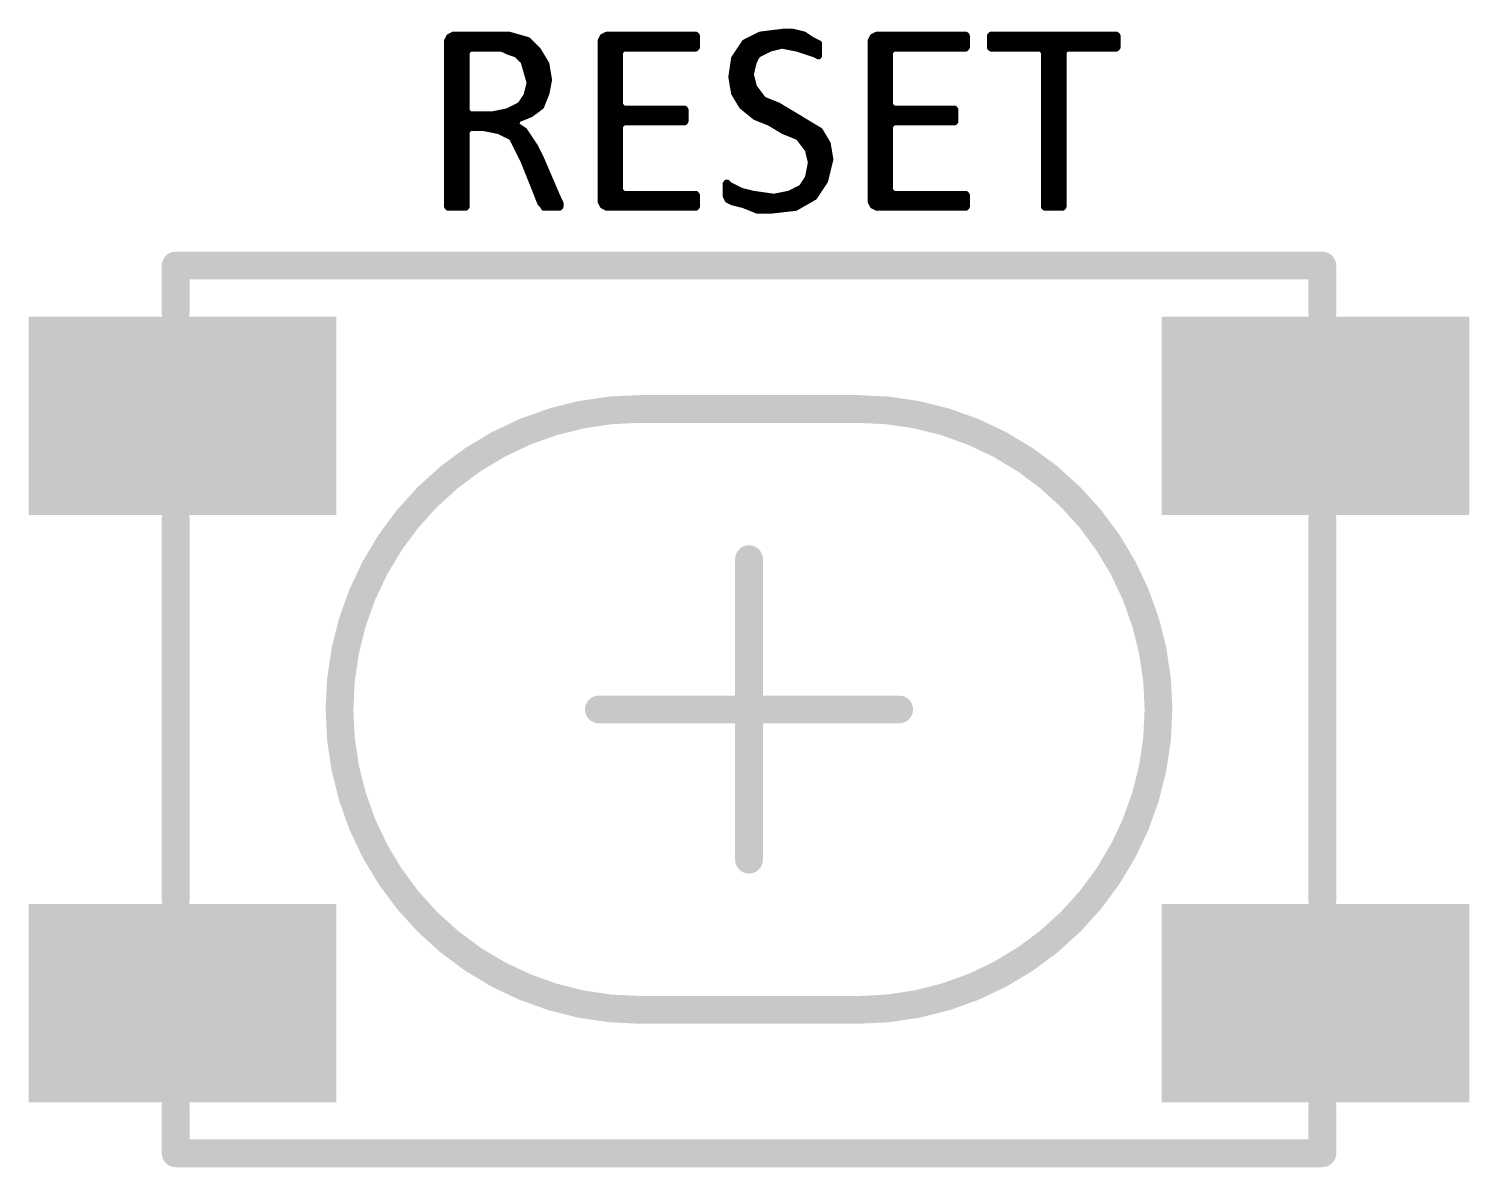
# Model space of a CAD drawing. Extents: x 17.3 to 58.6, y 21.7 to 91.7.
# Drawn here: x 30.46 to 35.74, y 36.5 to 40.67 of the extents above; entities that cross this region are included whole.
import ezdxf

# ---------------------------------------------------------------- set-up
doc = ezdxf.new("R2010")
doc.units = 0
doc.header["$MEASUREMENT"] = 0
doc.layers.get('0').update_dxf_attribs({"linetype": 'CONTINUOUS'})
doc.layers.add('SILKTOP_PHO', color=251, linetype='CONTINUOUS', true_color=0x636466)

# ---------------------------------------------------------------- blocks, each defined once
blk = doc.blocks.new('ROUND_191')
at = {"const_width": 0.0127}
blk.add_lwpolyline([(-0.00635, 0, 1), (0.00635, 0, 1)], format="xyb", close=True, dxfattribs=at)
blk = doc.blocks.new('ROUND_16')
at = {"const_width": 0.0508}
blk.add_lwpolyline([(-0.0254, 0, 1), (0.0254, 0, 1)], format="xyb", close=True, dxfattribs=at)
blk = doc.blocks.new('RECTANGLE_63')
blk.add_solid([(0.563118, 0.363092), (0.563118, -0.363092), (-0.563118, 0.363092), (-0.563118, -0.363092)])

msp = doc.modelspace()

# ---------------------------------------------------------------- linework, layer by layer
at = {"layer": 'SILKTOP_PHO', "color": 251, "true_color": 0x636466}
for points, const_width in [([(32.003238, 40.635936), (31.995872, 40.621712)], 0.0254), ([(31.995872, 40.621712), (31.995872, 40.015668)], 0.0254), ([(32.017462, 40.643048), (32.003238, 40.635936)], 0.0254), ([(32.004, 40.01262), (32.004, 40.636444)], 0.0254), ([(32.220916, 40.643048), (32.017462, 40.643048)], 0.0254), ([(32.0294, 40.01262), (32.0294, 40.643048)], 0.0254), ([(32.0548, 40.01262), (32.0548, 40.643048)], 0.0254), ([(32.0802, 40.59555), (32.0802, 40.643048)], 0.0254), ([(32.1056, 40.59555), (32.1056, 40.643048)], 0.0254), ([(32.131, 40.59555), (32.131, 40.643048)], 0.0254), ([(32.1564, 40.59555), (32.1564, 40.643048)], 0.0254), ([(32.1818, 40.59555), (32.1818, 40.643048)], 0.0254), ([(32.2072, 40.5892), (32.2072, 40.643048)], 0.0254), ([(32.288988, 40.623744), (32.220916, 40.643048)], 0.0254), ([(32.2326, 40.57904), (32.2326, 40.639746)], 0.0254), ([(32.258, 40.565578), (32.258, 40.632634)], 0.0254), ([(32.2834, 40.520874), (32.2834, 40.625268)], 0.0254), ([(32.327088, 40.58539), (32.288988, 40.623744)], 0.0254), ([(32.56534, 40.635936), (32.558228, 40.621712)], 0.0254), ([(32.558228, 40.621712), (32.558228, 40.03421)], 0.0254), ([(32.5628, 40.024812), (32.5628, 40.630856)], 0.0254), ([(32.579564, 40.643048), (32.56534, 40.635936)], 0.0254), ([(32.90443, 40.643048), (32.579564, 40.643048)], 0.0254), ([(32.5882, 40.01262), (32.5882, 40.643048)], 0.0254), ([(32.6136, 40.01262), (32.6136, 40.643048)], 0.0254), ([(32.639, 40.59555), (32.639, 40.643048)], 0.0254), ([(32.6644, 40.59555), (32.6644, 40.643048)], 0.0254), ([(32.6898, 40.59555), (32.6898, 40.643048)], 0.0254), ([(32.7152, 40.59555), (32.7152, 40.643048)], 0.0254), ([(32.7406, 40.59555), (32.7406, 40.643048)], 0.0254), ([(32.766, 40.59555), (32.766, 40.643048)], 0.0254), ([(32.7914, 40.59555), (32.7914, 40.643048)], 0.0254), ([(32.8168, 40.59555), (32.8168, 40.643048)], 0.0254), ([(32.8422, 40.59555), (32.8422, 40.643048)], 0.0254), ([(32.8676, 40.59555), (32.8676, 40.643048)], 0.0254), ([(32.893, 40.59555), (32.893, 40.643048)], 0.0254), ([(32.907478, 40.640254), (32.90443, 40.643048)], 0.0254), ([(32.907478, 40.598598), (32.907478, 40.640254)], 0.0254), ([(33.085024, 40.614854), (33.046924, 40.55745)], 0.0254), ([(33.142428, 40.643556), (33.085024, 40.614854)], 0.0254), ([(33.0962, 40.366696), (33.0962, 40.620442)], 0.0254), ([(33.1216, 40.55618), (33.1216, 40.633142)], 0.0254), ([(33.222946, 40.653462), (33.142428, 40.643556)], 0.0254), ([(33.147, 40.580564), (33.147, 40.644064)], 0.0254), ([(33.1724, 40.593264), (33.1724, 40.647112)], 0.0254), ([(33.1978, 40.600376), (33.1978, 40.650414)], 0.0254), ([(33.262062, 40.653462), (33.222946, 40.653462)], 0.0254), ([(33.2232, 40.605964), (33.2232, 40.653462)], 0.0254), ([(33.2486, 40.600884), (33.2486, 40.653462)], 0.0254), ([(33.300162, 40.644064), (33.262062, 40.653462)], 0.0254), ([(33.274, 40.595804), (33.274, 40.650668)], 0.0254), ([(33.2994, 40.58793), (33.2994, 40.644318)], 0.0254), ([(33.329626, 40.624506), (33.300162, 40.644064)], 0.0254), ([(33.3248, 40.579548), (33.3248, 40.627554)], 0.0254), ([(33.330896, 40.623744), (33.329626, 40.624506)], 0.0254), ([(33.351724, 40.61333), (33.330896, 40.623744)], 0.0254), ([(33.3502, 40.569388), (33.3502, 40.614092)], 0.0254), ([(33.355026, 40.61206), (33.351724, 40.61333)], 0.0254), ([(33.554162, 40.635936), (33.54705, 40.621712)], 0.0254), ([(33.54705, 40.621712), (33.54705, 40.03421)], 0.0254), ([(33.5534, 40.02151), (33.5534, 40.634412)], 0.0254), ([(33.56864, 40.643048), (33.554162, 40.635936)], 0.0254), ([(33.893506, 40.643048), (33.56864, 40.643048)], 0.0254), ([(33.5788, 40.01262), (33.5788, 40.643048)], 0.0254), ([(33.6042, 40.01262), (33.6042, 40.643048)], 0.0254), ([(33.6296, 40.59555), (33.6296, 40.643048)], 0.0254), ([(33.655, 40.59555), (33.655, 40.643048)], 0.0254), ([(33.6804, 40.59555), (33.6804, 40.643048)], 0.0254), ([(33.7058, 40.59555), (33.7058, 40.643048)], 0.0254), ([(33.7312, 40.59555), (33.7312, 40.643048)], 0.0254), ([(33.7566, 40.59555), (33.7566, 40.643048)], 0.0254), ([(33.782, 40.59555), (33.782, 40.643048)], 0.0254), ([(33.8074, 40.59555), (33.8074, 40.643048)], 0.0254), ([(33.8328, 40.59555), (33.8328, 40.643048)], 0.0254), ([(33.8582, 40.59555), (33.8582, 40.643048)], 0.0254), ([(33.8836, 40.59555), (33.8836, 40.643048)], 0.0254), ([(33.8963, 40.640254), (33.893506, 40.643048)], 0.0254), ([(33.8963, 40.598598), (33.8963, 40.640254)], 0.0254), ([(33.987232, 40.643048), (33.984184, 40.640254)], 0.0254), ([(33.984184, 40.640254), (33.984184, 40.598598)], 0.0254), ([(33.9852, 40.597582), (33.9852, 40.641016)], 0.0254), ([(34.445194, 40.643048), (33.987232, 40.643048)], 0.0254), ([(34.0106, 40.59555), (34.0106, 40.643048)], 0.0254), ([(34.036, 40.59555), (34.036, 40.643048)], 0.0254), ([(34.0614, 40.59555), (34.0614, 40.643048)], 0.0254), ([(34.0868, 40.59555), (34.0868, 40.643048)], 0.0254), ([(34.1122, 40.59555), (34.1122, 40.643048)], 0.0254), ([(34.1376, 40.59555), (34.1376, 40.643048)], 0.0254), ([(34.163, 40.59555), (34.163, 40.643048)], 0.0254), ([(34.1884, 40.01262), (34.1884, 40.643048)], 0.0254), ([(34.2138, 40.01262), (34.2138, 40.643048)], 0.0254), ([(34.2392, 40.01262), (34.2392, 40.643048)], 0.0254), ([(34.2646, 40.59555), (34.2646, 40.643048)], 0.0254), ([(34.29, 40.59555), (34.29, 40.643048)], 0.0254), ([(34.3154, 40.59555), (34.3154, 40.643048)], 0.0254), ([(34.3408, 40.59555), (34.3408, 40.643048)], 0.0254), ([(34.3662, 40.59555), (34.3662, 40.643048)], 0.0254), ([(34.3916, 40.59555), (34.3916, 40.643048)], 0.0254), ([(34.417, 40.59555), (34.417, 40.643048)], 0.0254), ([(34.4424, 40.59555), (34.4424, 40.643048)], 0.0254), ([(34.448242, 40.640254), (34.445194, 40.643048)], 0.0254), ([(34.448242, 40.598598), (34.448242, 40.640254)], 0.0254), ([(32.064198, 40.58285), (32.076898, 40.59555)], 0.0254), ([(32.064198, 40.36441), (32.064198, 40.58285)], 0.0254), ([(32.076898, 40.59555), (32.191452, 40.59555)], 0.0254), ([(32.191452, 40.59555), (32.19704, 40.59428)], 0.0254), ([(32.19704, 40.59428), (32.217106, 40.584374)], 0.0254), ([(32.217106, 40.584374), (32.247586, 40.574214)], 0.0254), ([(32.247586, 40.574214), (32.252412, 40.571166)], 0.0254), ([(32.252412, 40.571166), (32.27324, 40.550338)], 0.0254), ([(32.3088, 40.361616), (32.3088, 40.603932)], 0.0254), ([(32.356298, 40.536876), (32.327088, 40.58539)], 0.0254), ([(32.3342, 40.380666), (32.3342, 40.573706)], 0.0254), ([(32.6263, 40.58285), (32.639, 40.59555)], 0.0254), ([(32.6263, 40.385238), (32.6263, 40.58285)], 0.0254), ([(32.639, 40.59555), (32.90443, 40.59555)], 0.0254), ([(32.90443, 40.59555), (32.907478, 40.598598)], 0.0254), ([(33.0708, 40.391334), (33.0708, 40.593518)], 0.0254), ([(33.117028, 40.547036), (33.127442, 40.567864)], 0.0254), ([(33.127442, 40.567864), (33.13303, 40.573452)], 0.0254), ([(33.13303, 40.573452), (33.174686, 40.59428)], 0.0254), ([(33.174686, 40.59428), (33.177226, 40.595296)], 0.0254), ([(33.177226, 40.595296), (33.218882, 40.60571)], 0.0254), ([(33.218882, 40.60571), (33.22447, 40.60571)], 0.0254), ([(33.22447, 40.60571), (33.27654, 40.595296)], 0.0254), ([(33.27654, 40.595296), (33.278064, 40.595042)], 0.0254), ([(33.278064, 40.595042), (33.340548, 40.574214)], 0.0254), ([(33.340548, 40.574214), (33.342326, 40.573452)], 0.0254), ([(33.342326, 40.573452), (33.354772, 40.567102)], 0.0254), ([(33.354772, 40.567102), (33.355026, 40.567356)], 0.0254), ([(33.355026, 40.567356), (33.355026, 40.61206)], 0.0254), ([(33.615376, 40.58285), (33.628076, 40.59555)], 0.0254), ([(33.615376, 40.385238), (33.615376, 40.58285)], 0.0254), ([(33.628076, 40.59555), (33.893506, 40.59555)], 0.0254), ([(33.893506, 40.59555), (33.8963, 40.598598)], 0.0254), ([(33.984184, 40.598598), (33.987232, 40.59555)], 0.0254), ([(33.987232, 40.59555), (34.16935, 40.59555)], 0.0254), ([(34.16935, 40.59555), (34.18205, 40.58285)], 0.0254), ([(34.18205, 40.58285), (34.18205, 40.015668)], 0.0254), ([(34.250376, 40.58285), (34.263076, 40.59555)], 0.0254), ([(34.250376, 40.015668), (34.250376, 40.58285)], 0.0254), ([(34.263076, 40.59555), (34.445194, 40.59555)], 0.0254), ([(34.445194, 40.59555), (34.448242, 40.598598)], 0.0254), ([(32.27324, 40.550338), (32.276542, 40.54475)], 0.0254), ([(32.276542, 40.54475), (32.29737, 40.471852)], 0.0254), ([(32.36595, 40.478964), (32.356298, 40.536876)], 0.0254), ([(32.3596, 40.447468), (32.3596, 40.517064)], 0.0254), ([(33.046924, 40.55745), (33.037018, 40.489378)], 0.0254), ([(33.0454, 40.439594), (33.0454, 40.547544)], 0.0254), ([(33.105598, 40.50284), (33.116012, 40.544496)], 0.0254), ([(33.116012, 40.544496), (33.117028, 40.547036)], 0.0254), ([(32.29737, 40.465248), (32.286956, 40.423846)], 0.0254), ([(32.29737, 40.471852), (32.297878, 40.46855)], 0.0254), ([(32.297878, 40.46855), (32.29737, 40.465248)], 0.0254), ([(32.356298, 40.43045), (32.36595, 40.478964)], 0.0254), ([(33.037018, 40.489378), (33.046924, 40.431212)], 0.0254), ([(33.105598, 40.49649), (33.105598, 40.50284)], 0.0254), ([(33.116012, 40.454834), (33.105598, 40.49649)], 0.0254), ([(32.285432, 40.419782), (32.264604, 40.38854)], 0.0254), ([(32.2834, 40.348154), (32.2834, 40.416988)], 0.0254), ([(32.286956, 40.423846), (32.285432, 40.419782)], 0.0254), ([(32.337248, 40.382698), (32.356298, 40.43045)], 0.0254), ([(33.046924, 40.431212), (33.075626, 40.383206)], 0.0254), ([(33.118298, 40.450516), (33.116012, 40.454834)], 0.0254), ([(33.14954, 40.40886), (33.118298, 40.450516)], 0.0254), ([(33.1216, 40.346376), (33.1216, 40.445944)], 0.0254), ([(33.147, 40.3352), (33.147, 40.411908)], 0.0254), ([(33.154874, 40.404542), (33.14954, 40.40886)], 0.0254), ([(33.205928, 40.384222), (33.154874, 40.404542)], 0.0254), ([(32.076898, 40.35171), (32.064198, 40.36441)], 0.0254), ([(32.16021, 40.35171), (32.076898, 40.35171)], 0.0254), ([(32.0802, 40.304212), (32.0802, 40.35171)], 0.0254), ([(32.1056, 40.304212), (32.1056, 40.35171)], 0.0254), ([(32.131, 40.303958), (32.131, 40.35171)], 0.0254), ([(32.1564, 40.298878), (32.1564, 40.35171)], 0.0254), ([(32.16275, 40.351964), (32.16021, 40.35171)], 0.0254), ([(32.21482, 40.362378), (32.16275, 40.351964)], 0.0254), ([(32.1818, 40.293798), (32.1818, 40.355774)], 0.0254), ([(32.2072, 40.282114), (32.2072, 40.360854)], 0.0254), ([(32.217868, 40.363394), (32.21482, 40.362378)], 0.0254), ([(32.259524, 40.384222), (32.217868, 40.363394)], 0.0254), ([(32.2326, 40.268144), (32.2326, 40.37076)], 0.0254), ([(32.24911, 40.334438), (32.299656, 40.354758)], 0.0254), ([(32.258, 40.337994), (32.258, 40.38346)], 0.0254), ([(32.264604, 40.38854), (32.259524, 40.384222)], 0.0254), ([(32.299656, 40.354758), (32.337248, 40.382698)], 0.0254), ([(32.639, 40.372538), (32.6263, 40.385238)], 0.0254), ([(32.862774, 40.372538), (32.639, 40.372538)], 0.0254), ([(32.639, 40.32504), (32.639, 40.372538)], 0.0254), ([(32.6644, 40.32504), (32.6644, 40.372538)], 0.0254), ([(32.6898, 40.32504), (32.6898, 40.372538)], 0.0254), ([(32.7152, 40.32504), (32.7152, 40.372538)], 0.0254), ([(32.7406, 40.32504), (32.7406, 40.372538)], 0.0254), ([(32.766, 40.32504), (32.766, 40.372538)], 0.0254), ([(32.7914, 40.32504), (32.7914, 40.372538)], 0.0254), ([(32.8168, 40.32504), (32.8168, 40.372538)], 0.0254), ([(32.8422, 40.32504), (32.8422, 40.372538)], 0.0254), ([(32.865822, 40.36949), (32.862774, 40.372538)], 0.0254), ([(32.865822, 40.328088), (32.865822, 40.36949)], 0.0254), ([(33.075626, 40.383206), (33.124394, 40.34409)], 0.0254), ([(33.1724, 40.32504), (33.1724, 40.397684)], 0.0254), ([(33.1978, 40.310308), (33.1978, 40.387524)], 0.0254), ([(33.358582, 40.292528), (33.205928, 40.384222)], 0.0254), ([(33.2232, 40.295068), (33.2232, 40.373808)], 0.0254), ([(33.2486, 40.284146), (33.2486, 40.358568)], 0.0254), ([(33.628076, 40.372538), (33.615376, 40.385238)], 0.0254), ([(33.85185, 40.372538), (33.628076, 40.372538)], 0.0254), ([(33.6296, 40.32504), (33.6296, 40.372538)], 0.0254), ([(33.655, 40.32504), (33.655, 40.372538)], 0.0254), ([(33.6804, 40.32504), (33.6804, 40.372538)], 0.0254), ([(33.7058, 40.32504), (33.7058, 40.372538)], 0.0254), ([(33.7312, 40.32504), (33.7312, 40.372538)], 0.0254), ([(33.7566, 40.32504), (33.7566, 40.372538)], 0.0254), ([(33.782, 40.32504), (33.782, 40.372538)], 0.0254), ([(33.8074, 40.32504), (33.8074, 40.372538)], 0.0254), ([(33.8328, 40.32504), (33.8328, 40.372538)], 0.0254), ([(33.854644, 40.36949), (33.85185, 40.372538)], 0.0254), ([(33.854644, 40.328088), (33.854644, 40.36949)], 0.0254), ([(32.064198, 40.291512), (32.076898, 40.304212)], 0.0254), ([(32.076898, 40.304212), (32.128968, 40.304212)], 0.0254), ([(32.128968, 40.304212), (32.131508, 40.303958)], 0.0254), ([(32.131508, 40.303958), (32.183578, 40.293544)], 0.0254), ([(32.246824, 40.312086), (32.24911, 40.334438)], 0.0254), ([(32.276034, 40.292782), (32.246824, 40.312086)], 0.0254), ([(32.258, 40.218106), (32.258, 40.30472)], 0.0254), ([(32.6263, 40.31234), (32.639, 40.32504)], 0.0254), ([(32.6263, 40.072818), (32.6263, 40.31234)], 0.0254), ([(32.639, 40.32504), (32.862774, 40.32504)], 0.0254), ([(32.862774, 40.32504), (32.865822, 40.328088)], 0.0254), ([(33.124394, 40.34409), (33.174686, 40.324024)], 0.0254), ([(33.174686, 40.324024), (33.176464, 40.323262)], 0.0254), ([(33.176464, 40.323262), (33.227772, 40.292528)], 0.0254), ([(33.274, 40.273986), (33.274, 40.343328)], 0.0254), ([(33.2994, 40.24757), (33.2994, 40.328088)], 0.0254), ([(33.3248, 40.19296), (33.3248, 40.312848)], 0.0254), ([(33.3502, 40.069262), (33.3502, 40.297608)], 0.0254), ([(33.615376, 40.31234), (33.628076, 40.32504)], 0.0254), ([(33.615376, 40.072818), (33.615376, 40.31234)], 0.0254), ([(33.628076, 40.32504), (33.85185, 40.32504)], 0.0254), ([(33.85185, 40.32504), (33.854644, 40.328088)], 0.0254), ([(32.064198, 40.015668), (32.064198, 40.291512)], 0.0254), ([(32.183578, 40.293544), (32.186626, 40.292528)], 0.0254), ([(32.186626, 40.292528), (32.228282, 40.2717)], 0.0254), ([(32.228282, 40.2717), (32.234124, 40.265858)], 0.0254), ([(32.234124, 40.265858), (32.27578, 40.182546)], 0.0254), ([(32.315912, 40.233092), (32.276034, 40.292782)], 0.0254), ([(32.2834, 40.163496), (32.2834, 40.281606)], 0.0254), ([(33.227772, 40.292528), (33.278826, 40.271954)], 0.0254), ([(33.278826, 40.271954), (33.28416, 40.26789)], 0.0254), ([(33.28416, 40.26789), (33.315402, 40.226234)], 0.0254), ([(33.386776, 40.245284), (33.358582, 40.292528)], 0.0254), ([(33.3756, 40.107362), (33.3756, 40.26408)], 0.0254), ([(33.396428, 40.18788), (33.386776, 40.245284)], 0.0254), ([(32.3088, 40.099996), (32.3088, 40.243506)], 0.0254), ([(32.335978, 40.192452), (32.315912, 40.233092)], 0.0254), ([(32.3342, 40.036496), (32.3342, 40.196262)], 0.0254), ([(32.398462, 40.047164), (32.335978, 40.192452)], 0.0254), ([(33.315402, 40.226234), (33.317688, 40.221662)], 0.0254), ([(33.317688, 40.221662), (33.328102, 40.180006)], 0.0254), ([(32.27578, 40.182546), (32.276034, 40.181784)], 0.0254), ([(32.276034, 40.181784), (32.337502, 40.02786)], 0.0254), ([(33.328102, 40.174418), (33.317688, 40.122348)], 0.0254), ([(33.3248, 40.043608), (33.3248, 40.1574)], 0.0254), ([(33.328102, 40.180006), (33.328102, 40.174418)], 0.0254), ([(33.37687, 40.109394), (33.396428, 40.18788)], 0.0254), ([(32.3596, 40.01262), (32.3596, 40.137588)], 0.0254), ([(33.018984, 40.101774), (33.01619, 40.098726)], 0.0254), ([(33.01619, 40.098726), (33.01619, 40.055038)], 0.0254), ([(33.025588, 40.09517), (33.018984, 40.101774)], 0.0254), ([(33.02, 40.047418), (33.02, 40.100758)], 0.0254), ([(33.02889, 40.09263), (33.025588, 40.09517)], 0.0254), ([(33.070546, 40.071802), (33.02889, 40.09263)], 0.0254), ([(33.295082, 40.086534), (33.290256, 40.082216)], 0.0254), ([(33.31591, 40.117776), (33.295082, 40.086534)], 0.0254), ([(33.2994, 40.02913), (33.2994, 40.093138)], 0.0254), ([(33.317688, 40.122348), (33.31591, 40.117776)], 0.0254), ([(33.338008, 40.051228), (33.37687, 40.109394)], 0.0254), ([(32.385, 40.01262), (32.385, 40.078406)], 0.0254), ([(32.398716, 40.046402), (32.398462, 40.047164)], 0.0254), ([(32.40786, 40.028114), (32.398716, 40.046402)], 0.0254), ([(32.558228, 40.03421), (32.56534, 40.019986)], 0.0254), ([(32.639, 40.060118), (32.6263, 40.072818)], 0.0254), ([(32.90443, 40.060118), (32.639, 40.060118)], 0.0254), ([(32.639, 40.01262), (32.639, 40.060118)], 0.0254), ([(32.6644, 40.01262), (32.6644, 40.060118)], 0.0254), ([(32.6898, 40.01262), (32.6898, 40.060118)], 0.0254), ([(32.7152, 40.01262), (32.7152, 40.060118)], 0.0254), ([(32.7406, 40.01262), (32.7406, 40.060118)], 0.0254), ([(32.766, 40.01262), (32.766, 40.060118)], 0.0254), ([(32.7914, 40.01262), (32.7914, 40.060118)], 0.0254), ([(32.8168, 40.01262), (32.8168, 40.060118)], 0.0254), ([(32.8422, 40.01262), (32.8422, 40.060118)], 0.0254), ([(32.8676, 40.01262), (32.8676, 40.060118)], 0.0254), ([(32.893, 40.01262), (32.893, 40.060118)], 0.0254), ([(32.907478, 40.057324), (32.90443, 40.060118)], 0.0254), ([(32.907478, 40.015668), (32.907478, 40.057324)], 0.0254), ([(33.01619, 40.055038), (33.023302, 40.040814)], 0.0254), ([(33.023302, 40.040814), (33.03905, 40.032686)], 0.0254), ([(33.0454, 40.031162), (33.0454, 40.084502)], 0.0254), ([(33.07334, 40.07104), (33.070546, 40.071802)], 0.0254), ([(33.0708, 40.024812), (33.0708, 40.071802)], 0.0254), ([(33.114996, 40.060626), (33.07334, 40.07104)], 0.0254), ([(33.0962, 40.016176), (33.0962, 40.065198)], 0.0254), ([(33.116266, 40.060372), (33.114996, 40.060626)], 0.0254), ([(33.18891, 40.049958), (33.116266, 40.060372)], 0.0254), ([(33.1216, 40.006016), (33.1216, 40.05961)], 0.0254), ([(33.147, 40.002206), (33.147, 40.0558)], 0.0254), ([(33.1724, 40.002206), (33.1724, 40.052244)], 0.0254), ([(33.193228, 40.049958), (33.18891, 40.049958)], 0.0254), ([(33.245298, 40.060372), (33.193228, 40.049958)], 0.0254), ([(33.1978, 40.004238), (33.1978, 40.050974)], 0.0254), ([(33.2232, 40.007032), (33.2232, 40.056054)], 0.0254), ([(33.2486, 40.061388), (33.245298, 40.060372)], 0.0254), ([(33.290256, 40.082216), (33.2486, 40.061388)], 0.0254), ([(33.2486, 40.009826), (33.2486, 40.061642)], 0.0254), ([(33.27019, 40.012366), (33.338008, 40.051228)], 0.0254), ([(33.274, 40.014652), (33.274, 40.074342)], 0.0254), ([(33.54705, 40.03421), (33.554162, 40.019986)], 0.0254), ([(33.628076, 40.060118), (33.615376, 40.072818)], 0.0254), ([(33.893506, 40.060118), (33.628076, 40.060118)], 0.0254), ([(33.6296, 40.01262), (33.6296, 40.060118)], 0.0254), ([(33.655, 40.01262), (33.655, 40.060118)], 0.0254), ([(33.6804, 40.01262), (33.6804, 40.060118)], 0.0254), ([(33.7058, 40.01262), (33.7058, 40.060118)], 0.0254), ([(33.7312, 40.01262), (33.7312, 40.060118)], 0.0254), ([(33.7566, 40.01262), (33.7566, 40.060118)], 0.0254), ([(33.782, 40.01262), (33.782, 40.060118)], 0.0254), ([(33.8074, 40.01262), (33.8074, 40.060118)], 0.0254), ([(33.8328, 40.01262), (33.8328, 40.060118)], 0.0254), ([(33.8582, 40.01262), (33.8582, 40.060118)], 0.0254), ([(33.8836, 40.01262), (33.8836, 40.060118)], 0.0254), ([(33.8963, 40.057324), (33.893506, 40.060118)], 0.0254), ([(33.8963, 40.015668), (33.8963, 40.057324)], 0.0254), ([(31.995872, 40.015668), (31.99892, 40.01262)], 0.0254), ([(31.99892, 40.01262), (32.061404, 40.01262)], 0.0254), ([(32.061404, 40.01262), (32.064198, 40.015668)], 0.0254), ([(32.337502, 40.02786), (32.346138, 40.019478)], 0.0254), ([(32.346138, 40.019478), (32.349694, 40.01262)], 0.0254), ([(32.349694, 40.01262), (32.404812, 40.01262)], 0.0254), ([(32.404812, 40.01262), (32.40786, 40.015668)], 0.0254), ([(32.40786, 40.015668), (32.40786, 40.028114)], 0.0254), ([(32.56534, 40.019986), (32.579564, 40.01262)], 0.0254), ([(32.579564, 40.01262), (32.90443, 40.01262)], 0.0254), ([(32.90443, 40.01262), (32.907478, 40.015668)], 0.0254), ([(33.03905, 40.032686), (33.079436, 40.02278)], 0.0254), ([(33.079436, 40.02278), (33.08096, 40.022272)], 0.0254), ([(33.08096, 40.022272), (33.130744, 40.002206)], 0.0254), ([(33.130744, 40.002206), (33.179766, 40.002206)], 0.0254), ([(33.179766, 40.002206), (33.27019, 40.012366)], 0.0254), ([(33.554162, 40.019986), (33.56864, 40.01262)], 0.0254), ([(33.56864, 40.01262), (33.893506, 40.01262)], 0.0254), ([(33.893506, 40.01262), (33.8963, 40.015668)], 0.0254), ([(34.18205, 40.015668), (34.185098, 40.01262)], 0.0254), ([(34.185098, 40.01262), (34.247328, 40.01262)], 0.0254), ([(34.247328, 40.01262), (34.250376, 40.015668)], 0.0254), ([(35.200082, 39.799514), (30.999938, 39.799514)], 0.1016), ([(30.999938, 39.624508), (30.999938, 39.799514)], 0.1016), ([(35.200082, 39.624508), (35.200082, 39.799514)], 0.1016), ([(32.69996, 39.274496), (33.50006, 39.274496)], 0.1016), ([(30.999938, 38.874446), (30.999938, 37.474398)], 0.1016), ([(35.200082, 37.474398), (35.200082, 38.874446)], 0.1016), ([(33.10001, 37.624512), (33.10001, 38.724586)], 0.1016), ([(33.64992, 38.174422), (32.5501, 38.174422)], 0.1016), ([(33.50006, 37.074602), (32.69996, 37.074602)], 0.1016), ([(30.999938, 36.549584), (30.999938, 36.72459)], 0.1016), ([(35.200082, 36.549584), (35.200082, 36.72459)], 0.1016), ([(30.999938, 36.549584), (35.200082, 36.549584)], 0.1016)]:
    msp.add_lwpolyline(points, dxfattribs=dict(at, const_width=const_width))
at = {"layer": 'SILKTOP_PHO', "color": 251, "true_color": 0x636466, "const_width": 0.1016}
for points in [[(32.69996, 39.274496, 1), (32.69996, 37.074602)], [(33.50006, 37.074602, 1), (33.50006, 39.274496)]]:
    msp.add_lwpolyline(points, format="xyb", dxfattribs=at)

# ---------------------------------------------------------------- block references
for p in [(31.025084, 39.249604), (35.174936, 39.249604), (31.025084, 37.099494), (35.174936, 37.099494)]:
    msp.add_blockref('RECTANGLE_63', p)
at = {"layer": 'SILKTOP_PHO', "color": 251, "true_color": 0x636466}
for name, p in [('ROUND_191', (31.995872, 40.621712)), ('ROUND_191', (32.003238, 40.635936)), ('ROUND_191', (32.004, 40.636444)), ('ROUND_191', (32.017462, 40.643048)), ('ROUND_191', (32.0294, 40.643048)), ('ROUND_191', (32.0548, 40.643048)), ('ROUND_191', (32.0802, 40.643048)), ('ROUND_191', (32.1056, 40.643048)), ('ROUND_191', (32.131, 40.643048)), ('ROUND_191', (32.1564, 40.643048)), ('ROUND_191', (32.1818, 40.643048)), ('ROUND_191', (32.2072, 40.643048)), ('ROUND_191', (32.220916, 40.643048)), ('ROUND_191', (32.2326, 40.639746)), ('ROUND_191', (32.258, 40.632634)), ('ROUND_191', (32.2834, 40.625268)), ('ROUND_191', (32.288988, 40.623744)), ('ROUND_191', (32.558228, 40.621712)), ('ROUND_191', (32.5628, 40.630856)), ('ROUND_191', (32.56534, 40.635936)), ('ROUND_191', (32.579564, 40.643048)), ('ROUND_191', (32.5882, 40.643048)), ('ROUND_191', (32.6136, 40.643048)), ('ROUND_191', (32.639, 40.643048)), ('ROUND_191', (32.6644, 40.643048)), ('ROUND_191', (32.6898, 40.643048)), ('ROUND_191', (32.7152, 40.643048)), ('ROUND_191', (32.7406, 40.643048)), ('ROUND_191', (32.766, 40.643048)), ('ROUND_191', (32.7914, 40.643048)), ('ROUND_191', (32.8168, 40.643048)), ('ROUND_191', (32.8422, 40.643048)), ('ROUND_191', (32.8676, 40.643048)), ('ROUND_191', (32.893, 40.643048)), ('ROUND_191', (32.90443, 40.643048)), ('ROUND_191', (32.907478, 40.640254)), ('ROUND_191', (32.907478, 40.640254)), ('ROUND_191', (33.085024, 40.614854)), ('ROUND_191', (33.0962, 40.620442)), ('ROUND_191', (33.1216, 40.633142)), ('ROUND_191', (33.142428, 40.643556)), ('ROUND_191', (33.147, 40.644064)), ('ROUND_191', (33.1724, 40.647112)), ('ROUND_191', (33.1978, 40.650414)), ('ROUND_191', (33.222946, 40.653462)), ('ROUND_191', (33.2232, 40.653462)), ('ROUND_191', (33.2486, 40.653462)), ('ROUND_191', (33.262062, 40.653462)), ('ROUND_191', (33.274, 40.650668)), ('ROUND_191', (33.2994, 40.644318)), ('ROUND_191', (33.300162, 40.644064)), ('ROUND_191', (33.3248, 40.627554)), ('ROUND_191', (33.329626, 40.624506)), ('ROUND_191', (33.330896, 40.623744)), ('ROUND_191', (33.3502, 40.614092)), ('ROUND_191', (33.351724, 40.61333)), ('ROUND_191', (33.54705, 40.621712)), ('ROUND_191', (33.5534, 40.634412)), ('ROUND_191', (33.554162, 40.635936)), ('ROUND_191', (33.56864, 40.643048)), ('ROUND_191', (33.5788, 40.643048)), ('ROUND_191', (33.6042, 40.643048)), ('ROUND_191', (33.6296, 40.643048)), ('ROUND_191', (33.655, 40.643048)), ('ROUND_191', (33.6804, 40.643048)), ('ROUND_191', (33.7058, 40.643048)), ('ROUND_191', (33.7312, 40.643048)), ('ROUND_191', (33.7566, 40.643048)), ('ROUND_191', (33.782, 40.643048)), ('ROUND_191', (33.8074, 40.643048)), ('ROUND_191', (33.8328, 40.643048)), ('ROUND_191', (33.8582, 40.643048)), ('ROUND_191', (33.8836, 40.643048)), ('ROUND_191', (33.893506, 40.643048)), ('ROUND_191', (33.8963, 40.640254)), ('ROUND_191', (33.8963, 40.640254)), ('ROUND_191', (33.984184, 40.640254)), ('ROUND_191', (33.9852, 40.641016)), ('ROUND_191', (33.987232, 40.643048)), ('ROUND_191', (34.0106, 40.643048)), ('ROUND_191', (34.036, 40.643048)), ('ROUND_191', (34.0614, 40.643048)), ('ROUND_191', (34.0868, 40.643048)), ('ROUND_191', (34.1122, 40.643048)), ('ROUND_191', (34.1376, 40.643048)), ('ROUND_191', (34.163, 40.643048)), ('ROUND_191', (34.1884, 40.643048)), ('ROUND_191', (34.2138, 40.643048)), ('ROUND_191', (34.2392, 40.643048)), ('ROUND_191', (34.2646, 40.643048)), ('ROUND_191', (34.29, 40.643048)), ('ROUND_191', (34.3154, 40.643048)), ('ROUND_191', (34.3408, 40.643048)), ('ROUND_191', (34.3662, 40.643048)), ('ROUND_191', (34.3916, 40.643048)), ('ROUND_191', (34.417, 40.643048)), ('ROUND_191', (34.4424, 40.643048)), ('ROUND_191', (34.445194, 40.643048)), ('ROUND_191', (34.448242, 40.640254)), ('ROUND_191', (34.448242, 40.640254)), ('ROUND_191', (32.064198, 40.58285)), ('ROUND_191', (32.076898, 40.59555)), ('ROUND_191', (32.0802, 40.59555)), ('ROUND_191', (32.1056, 40.59555)), ('ROUND_191', (32.131, 40.59555)), ('ROUND_191', (32.1564, 40.59555)), ('ROUND_191', (32.1818, 40.59555)), ('ROUND_191', (32.191452, 40.59555)), ('ROUND_191', (32.19704, 40.59428)), ('ROUND_191', (32.2072, 40.5892)), ('ROUND_191', (32.217106, 40.584374)), ('ROUND_191', (32.2326, 40.57904)), ('ROUND_191', (32.247586, 40.574214)), ('ROUND_191', (32.252412, 40.571166)), ('ROUND_191', (32.258, 40.565578)), ('ROUND_191', (32.3088, 40.603932)), ('ROUND_191', (32.327088, 40.58539)), ('ROUND_191', (32.3342, 40.573706)), ('ROUND_191', (32.6263, 40.58285)), ('ROUND_191', (32.639, 40.59555)), ('ROUND_191', (32.639, 40.59555)), ('ROUND_191', (32.6644, 40.59555)), ('ROUND_191', (32.6898, 40.59555)), ('ROUND_191', (32.7152, 40.59555)), ('ROUND_191', (32.7406, 40.59555)), ('ROUND_191', (32.766, 40.59555)), ('ROUND_191', (32.7914, 40.59555)), ('ROUND_191', (32.8168, 40.59555)), ('ROUND_191', (32.8422, 40.59555)), ('ROUND_191', (32.8676, 40.59555)), ('ROUND_191', (32.893, 40.59555)), ('ROUND_191', (32.90443, 40.59555)), ('ROUND_191', (32.907478, 40.598598)), ('ROUND_191', (33.0708, 40.593518)), ('ROUND_191', (33.127442, 40.567864)), ('ROUND_191', (33.13303, 40.573452)), ('ROUND_191', (33.147, 40.580564)), ('ROUND_191', (33.1724, 40.593264)), ('ROUND_191', (33.174686, 40.59428)), ('ROUND_191', (33.177226, 40.595296)), ('ROUND_191', (33.1978, 40.600376)), ('ROUND_191', (33.218882, 40.60571)), ('ROUND_191', (33.2232, 40.605964)), ('ROUND_191', (33.22447, 40.60571)), ('ROUND_191', (33.2486, 40.600884)), ('ROUND_191', (33.274, 40.595804)), ('ROUND_191', (33.27654, 40.595296)), ('ROUND_191', (33.278064, 40.595042)), ('ROUND_191', (33.2994, 40.58793)), ('ROUND_191', (33.3248, 40.579548)), ('ROUND_191', (33.340548, 40.574214)), ('ROUND_191', (33.342326, 40.573452)), ('ROUND_191', (33.3502, 40.569388)), ('ROUND_191', (33.354772, 40.567102)), ('ROUND_191', (33.355026, 40.61206)), ('ROUND_191', (33.355026, 40.567356)), ('ROUND_191', (33.615376, 40.58285)), ('ROUND_191', (33.628076, 40.59555)), ('ROUND_191', (33.6296, 40.59555)), ('ROUND_191', (33.655, 40.59555)), ('ROUND_191', (33.6804, 40.59555)), ('ROUND_191', (33.7058, 40.59555)), ('ROUND_191', (33.7312, 40.59555)), ('ROUND_191', (33.7566, 40.59555)), ('ROUND_191', (33.782, 40.59555)), ('ROUND_191', (33.8074, 40.59555)), ('ROUND_191', (33.8328, 40.59555)), ('ROUND_191', (33.8582, 40.59555)), ('ROUND_191', (33.8836, 40.59555)), ('ROUND_191', (33.893506, 40.59555)), ('ROUND_191', (33.8963, 40.598598)), ('ROUND_191', (33.984184, 40.598598)), ('ROUND_191', (33.9852, 40.597582)), ('ROUND_191', (33.987232, 40.59555)), ('ROUND_191', (34.0106, 40.59555)), ('ROUND_191', (34.036, 40.59555)), ('ROUND_191', (34.0614, 40.59555)), ('ROUND_191', (34.0868, 40.59555)), ('ROUND_191', (34.1122, 40.59555)), ('ROUND_191', (34.1376, 40.59555)), ('ROUND_191', (34.163, 40.59555)), ('ROUND_191', (34.16935, 40.59555)), ('ROUND_191', (34.18205, 40.58285)), ('ROUND_191', (34.250376, 40.58285)), ('ROUND_191', (34.263076, 40.59555)), ('ROUND_191', (34.2646, 40.59555)), ('ROUND_191', (34.29, 40.59555)), ('ROUND_191', (34.3154, 40.59555)), ('ROUND_191', (34.3408, 40.59555)), ('ROUND_191', (34.3662, 40.59555)), ('ROUND_191', (34.3916, 40.59555)), ('ROUND_191', (34.417, 40.59555)), ('ROUND_191', (34.4424, 40.59555)), ('ROUND_191', (34.445194, 40.59555)), ('ROUND_191', (34.448242, 40.598598)), ('ROUND_191', (32.27324, 40.550338)), ('ROUND_191', (32.276542, 40.54475)), ('ROUND_191', (32.2834, 40.520874)), ('ROUND_191', (32.356298, 40.536876)), ('ROUND_191', (32.3596, 40.517064)), ('ROUND_191', (33.0454, 40.547544)), ('ROUND_191', (33.046924, 40.55745)), ('ROUND_191', (33.116012, 40.544496)), ('ROUND_191', (33.117028, 40.547036)), ('ROUND_191', (33.1216, 40.55618)), ('ROUND_191', (32.29737, 40.471852)), ('ROUND_191', (32.29737, 40.465248)), ('ROUND_191', (32.297878, 40.46855)), ('ROUND_191', (32.297878, 40.46855)), ('ROUND_191', (32.36595, 40.478964)), ('ROUND_191', (33.037018, 40.489378)), ('ROUND_191', (33.105598, 40.50284)), ('ROUND_191', (33.105598, 40.49649)), ('ROUND_191', (32.2834, 40.416988)), ('ROUND_191', (32.285432, 40.419782)), ('ROUND_191', (32.286956, 40.423846)), ('ROUND_191', (32.356298, 40.43045)), ('ROUND_191', (32.3596, 40.447468)), ('ROUND_191', (33.0454, 40.439594)), ('ROUND_191', (33.046924, 40.431212)), ('ROUND_191', (33.116012, 40.454834)), ('ROUND_191', (33.118298, 40.450516)), ('ROUND_191', (33.1216, 40.445944)), ('ROUND_191', (33.147, 40.411908)), ('ROUND_191', (33.14954, 40.40886)), ('ROUND_191', (33.154874, 40.404542)), ('ROUND_191', (32.064198, 40.36441)), ('ROUND_191', (32.076898, 40.35171)), ('ROUND_191', (32.0802, 40.35171)), ('ROUND_191', (32.1056, 40.35171)), ('ROUND_191', (32.131, 40.35171)), ('ROUND_191', (32.1564, 40.35171)), ('ROUND_191', (32.16021, 40.35171)), ('ROUND_191', (32.16275, 40.351964)), ('ROUND_191', (32.1818, 40.355774)), ('ROUND_191', (32.2072, 40.360854)), ('ROUND_191', (32.21482, 40.362378)), ('ROUND_191', (32.217868, 40.363394)), ('ROUND_191', (32.2326, 40.37076)), ('ROUND_191', (32.258, 40.38346)), ('ROUND_191', (32.259524, 40.384222)), ('ROUND_191', (32.264604, 40.38854)), ('ROUND_191', (32.299656, 40.354758)), ('ROUND_191', (32.3088, 40.361616)), ('ROUND_191', (32.3342, 40.380666)), ('ROUND_191', (32.337248, 40.382698)), ('ROUND_191', (32.6263, 40.385238)), ('ROUND_191', (32.639, 40.372538)), ('ROUND_191', (32.639, 40.372538)), ('ROUND_191', (32.6644, 40.372538)), ('ROUND_191', (32.6898, 40.372538)), ('ROUND_191', (32.7152, 40.372538)), ('ROUND_191', (32.7406, 40.372538)), ('ROUND_191', (32.766, 40.372538)), ('ROUND_191', (32.7914, 40.372538)), ('ROUND_191', (32.8168, 40.372538)), ('ROUND_191', (32.8422, 40.372538)), ('ROUND_191', (32.862774, 40.372538)), ('ROUND_191', (32.865822, 40.36949)), ('ROUND_191', (33.0708, 40.391334)), ('ROUND_191', (33.075626, 40.383206)), ('ROUND_191', (33.0962, 40.366696)), ('ROUND_191', (33.1724, 40.397684)), ('ROUND_191', (33.1978, 40.387524)), ('ROUND_191', (33.205928, 40.384222)), ('ROUND_191', (33.2232, 40.373808)), ('ROUND_191', (33.2486, 40.358568)), ('ROUND_191', (33.615376, 40.385238)), ('ROUND_191', (33.628076, 40.372538)), ('ROUND_191', (33.6296, 40.372538)), ('ROUND_191', (33.655, 40.372538)), ('ROUND_191', (33.6804, 40.372538)), ('ROUND_191', (33.7058, 40.372538)), ('ROUND_191', (33.7312, 40.372538)), ('ROUND_191', (33.7566, 40.372538)), ('ROUND_191', (33.782, 40.372538)), ('ROUND_191', (33.8074, 40.372538)), ('ROUND_191', (33.8328, 40.372538)), ('ROUND_191', (33.85185, 40.372538)), ('ROUND_191', (33.854644, 40.36949)), ('ROUND_191', (32.076898, 40.304212)), ('ROUND_191', (32.0802, 40.304212)), ('ROUND_191', (32.1056, 40.304212)), ('ROUND_191', (32.128968, 40.304212)), ('ROUND_191', (32.131, 40.303958)), ('ROUND_191', (32.131508, 40.303958)), ('ROUND_191', (32.1564, 40.298878)), ('ROUND_191', (32.246824, 40.312086)), ('ROUND_191', (32.24911, 40.334438)), ('ROUND_191', (32.258, 40.337994)), ('ROUND_191', (32.258, 40.30472)), ('ROUND_191', (32.2834, 40.348154)), ('ROUND_191', (32.6263, 40.31234)), ('ROUND_191', (32.639, 40.32504)), ('ROUND_191', (32.639, 40.32504)), ('ROUND_191', (32.6644, 40.32504)), ('ROUND_191', (32.6898, 40.32504)), ('ROUND_191', (32.7152, 40.32504)), ('ROUND_191', (32.7406, 40.32504)), ('ROUND_191', (32.766, 40.32504)), ('ROUND_191', (32.7914, 40.32504)), ('ROUND_191', (32.8168, 40.32504)), ('ROUND_191', (32.8422, 40.32504)), ('ROUND_191', (32.862774, 40.32504)), ('ROUND_191', (32.865822, 40.328088)), ('ROUND_191', (33.1216, 40.346376)), ('ROUND_191', (33.124394, 40.34409)), ('ROUND_191', (33.147, 40.3352)), ('ROUND_191', (33.1724, 40.32504)), ('ROUND_191', (33.174686, 40.324024)), ('ROUND_191', (33.176464, 40.323262)), ('ROUND_191', (33.1978, 40.310308)), ('ROUND_191', (33.274, 40.343328)), ('ROUND_191', (33.2994, 40.328088)), ('ROUND_191', (33.3248, 40.312848)), ('ROUND_191', (33.3502, 40.297608)), ('ROUND_191', (33.615376, 40.31234)), ('ROUND_191', (33.628076, 40.32504)), ('ROUND_191', (33.6296, 40.32504)), ('ROUND_191', (33.655, 40.32504)), ('ROUND_191', (33.6804, 40.32504)), ('ROUND_191', (33.7058, 40.32504)), ('ROUND_191', (33.7312, 40.32504)), ('ROUND_191', (33.7566, 40.32504)), ('ROUND_191', (33.782, 40.32504)), ('ROUND_191', (33.8074, 40.32504)), ('ROUND_191', (33.8328, 40.32504)), ('ROUND_191', (33.85185, 40.32504)), ('ROUND_191', (33.854644, 40.328088)), ('ROUND_191', (32.064198, 40.291512)), ('ROUND_191', (32.1818, 40.293798)), ('ROUND_191', (32.183578, 40.293544)), ('ROUND_191', (32.186626, 40.292528)), ('ROUND_191', (32.2072, 40.282114)), ('ROUND_191', (32.228282, 40.2717)), ('ROUND_191', (32.2326, 40.268144)), ('ROUND_191', (32.234124, 40.265858)), ('ROUND_191', (32.276034, 40.292782)), ('ROUND_191', (32.2834, 40.281606)), ('ROUND_191', (33.2232, 40.295068)), ('ROUND_191', (33.227772, 40.292528)), ('ROUND_191', (33.2486, 40.284146)), ('ROUND_191', (33.274, 40.273986)), ('ROUND_191', (33.278826, 40.271954)), ('ROUND_191', (33.28416, 40.26789)), ('ROUND_191', (33.2994, 40.24757)), ('ROUND_191', (33.358582, 40.292528)), ('ROUND_191', (33.3756, 40.26408)), ('ROUND_191', (33.386776, 40.245284)), ('ROUND_191', (32.258, 40.218106)), ('ROUND_191', (32.3088, 40.243506)), ('ROUND_191', (32.315912, 40.233092)), ('ROUND_191', (32.3342, 40.196262)), ('ROUND_191', (32.335978, 40.192452)), ('ROUND_191', (33.315402, 40.226234)), ('ROUND_191', (33.317688, 40.221662)), ('ROUND_191', (33.3248, 40.19296)), ('ROUND_191', (32.27578, 40.182546)), ('ROUND_191', (32.276034, 40.181784)), ('ROUND_191', (32.2834, 40.163496)), ('ROUND_191', (33.3248, 40.1574)), ('ROUND_191', (33.328102, 40.180006)), ('ROUND_191', (33.328102, 40.174418)), ('ROUND_191', (33.396428, 40.18788)), ('ROUND_191', (33.396428, 40.18788)), ('ROUND_191', (32.3088, 40.099996)), ('ROUND_191', (32.3596, 40.137588)), ('ROUND_191', (33.01619, 40.098726)), ('ROUND_191', (33.018984, 40.101774)), ('ROUND_191', (33.02, 40.100758)), ('ROUND_191', (33.025588, 40.09517)), ('ROUND_191', (33.02889, 40.09263)), ('ROUND_191', (33.295082, 40.086534)), ('ROUND_191', (33.2994, 40.093138)), ('ROUND_191', (33.31591, 40.117776)), ('ROUND_191', (33.317688, 40.122348)), ('ROUND_191', (33.3756, 40.107362)), ('ROUND_191', (33.37687, 40.109394)), ('ROUND_191', (32.3342, 40.036496)), ('ROUND_191', (32.385, 40.078406)), ('ROUND_191', (32.398462, 40.047164)), ('ROUND_191', (32.398716, 40.046402)), ('ROUND_191', (32.558228, 40.03421)), ('ROUND_191', (32.6263, 40.072818)), ('ROUND_191', (32.639, 40.060118)), ('ROUND_191', (32.639, 40.060118)), ('ROUND_191', (32.6644, 40.060118)), ('ROUND_191', (32.6898, 40.060118)), ('ROUND_191', (32.7152, 40.060118)), ('ROUND_191', (32.7406, 40.060118)), ('ROUND_191', (32.766, 40.060118)), ('ROUND_191', (32.7914, 40.060118)), ('ROUND_191', (32.8168, 40.060118)), ('ROUND_191', (32.8422, 40.060118)), ('ROUND_191', (32.8676, 40.060118)), ('ROUND_191', (32.893, 40.060118)), ('ROUND_191', (32.90443, 40.060118)), ('ROUND_191', (32.907478, 40.057324)), ('ROUND_191', (33.01619, 40.055038)), ('ROUND_191', (33.02, 40.047418)), ('ROUND_191', (33.023302, 40.040814)), ('ROUND_191', (33.0454, 40.084502)), ('ROUND_191', (33.070546, 40.071802)), ('ROUND_191', (33.0708, 40.071802)), ('ROUND_191', (33.07334, 40.07104)), ('ROUND_191', (33.0962, 40.065198)), ('ROUND_191', (33.114996, 40.060626)), ('ROUND_191', (33.116266, 40.060372)), ('ROUND_191', (33.1216, 40.05961)), ('ROUND_191', (33.147, 40.0558)), ('ROUND_191', (33.1724, 40.052244)), ('ROUND_191', (33.18891, 40.049958)), ('ROUND_191', (33.193228, 40.049958)), ('ROUND_191', (33.1978, 40.050974)), ('ROUND_191', (33.2232, 40.056054)), ('ROUND_191', (33.245298, 40.060372)), ('ROUND_191', (33.2486, 40.061642)), ('ROUND_191', (33.2486, 40.061388)), ('ROUND_191', (33.274, 40.074342)), ('ROUND_191', (33.290256, 40.082216)), ('ROUND_191', (33.3248, 40.043608)), ('ROUND_191', (33.338008, 40.051228)), ('ROUND_191', (33.3502, 40.069262)), ('ROUND_191', (33.54705, 40.03421)), ('ROUND_191', (33.615376, 40.072818)), ('ROUND_191', (33.628076, 40.060118)), ('ROUND_191', (33.6296, 40.060118)), ('ROUND_191', (33.655, 40.060118)), ('ROUND_191', (33.6804, 40.060118)), ('ROUND_191', (33.7058, 40.060118)), ('ROUND_191', (33.7312, 40.060118)), ('ROUND_191', (33.7566, 40.060118)), ('ROUND_191', (33.782, 40.060118)), ('ROUND_191', (33.8074, 40.060118)), ('ROUND_191', (33.8328, 40.060118)), ('ROUND_191', (33.8582, 40.060118)), ('ROUND_191', (33.8836, 40.060118)), ('ROUND_191', (33.893506, 40.060118)), ('ROUND_191', (33.8963, 40.057324)), ('ROUND_191', (31.995872, 40.015668)), ('ROUND_191', (31.99892, 40.01262)), ('ROUND_191', (32.004, 40.01262)), ('ROUND_191', (32.0294, 40.01262)), ('ROUND_191', (32.0548, 40.01262)), ('ROUND_191', (32.061404, 40.01262)), ('ROUND_191', (32.064198, 40.015668)), ('ROUND_191', (32.337502, 40.02786)), ('ROUND_191', (32.346138, 40.019478)), ('ROUND_191', (32.349694, 40.01262)), ('ROUND_191', (32.3596, 40.01262)), ('ROUND_191', (32.385, 40.01262)), ('ROUND_191', (32.404812, 40.01262)), ('ROUND_191', (32.40786, 40.028114)), ('ROUND_191', (32.40786, 40.028114)), ('ROUND_191', (32.40786, 40.015668)), ('ROUND_191', (32.5628, 40.024812)), ('ROUND_191', (32.56534, 40.019986)), ('ROUND_191', (32.579564, 40.01262)), ('ROUND_191', (32.5882, 40.01262)), ('ROUND_191', (32.6136, 40.01262)), ('ROUND_191', (32.639, 40.01262)), ('ROUND_191', (32.6644, 40.01262)), ('ROUND_191', (32.6898, 40.01262)), ('ROUND_191', (32.7152, 40.01262)), ('ROUND_191', (32.7406, 40.01262)), ('ROUND_191', (32.766, 40.01262)), ('ROUND_191', (32.7914, 40.01262)), ('ROUND_191', (32.8168, 40.01262)), ('ROUND_191', (32.8422, 40.01262)), ('ROUND_191', (32.8676, 40.01262)), ('ROUND_191', (32.893, 40.01262)), ('ROUND_191', (32.90443, 40.01262)), ('ROUND_191', (32.907478, 40.015668)), ('ROUND_191', (33.03905, 40.032686)), ('ROUND_191', (33.0454, 40.031162)), ('ROUND_191', (33.0708, 40.024812)), ('ROUND_191', (33.079436, 40.02278)), ('ROUND_191', (33.08096, 40.022272)), ('ROUND_191', (33.0962, 40.016176)), ('ROUND_191', (33.1216, 40.006016)), ('ROUND_191', (33.130744, 40.002206)), ('ROUND_191', (33.147, 40.002206)), ('ROUND_191', (33.1724, 40.002206)), ('ROUND_191', (33.179766, 40.002206)), ('ROUND_191', (33.1978, 40.004238)), ('ROUND_191', (33.2232, 40.007032)), ('ROUND_191', (33.2486, 40.009826)), ('ROUND_191', (33.27019, 40.012366)), ('ROUND_191', (33.274, 40.014652)), ('ROUND_191', (33.2994, 40.02913)), ('ROUND_191', (33.5534, 40.02151)), ('ROUND_191', (33.554162, 40.019986)), ('ROUND_191', (33.56864, 40.01262)), ('ROUND_191', (33.5788, 40.01262)), ('ROUND_191', (33.6042, 40.01262)), ('ROUND_191', (33.6296, 40.01262)), ('ROUND_191', (33.655, 40.01262)), ('ROUND_191', (33.6804, 40.01262)), ('ROUND_191', (33.7058, 40.01262)), ('ROUND_191', (33.7312, 40.01262)), ('ROUND_191', (33.7566, 40.01262)), ('ROUND_191', (33.782, 40.01262)), ('ROUND_191', (33.8074, 40.01262)), ('ROUND_191', (33.8328, 40.01262)), ('ROUND_191', (33.8582, 40.01262)), ('ROUND_191', (33.8836, 40.01262)), ('ROUND_191', (33.893506, 40.01262)), ('ROUND_191', (33.8963, 40.015668)), ('ROUND_191', (34.18205, 40.015668)), ('ROUND_191', (34.185098, 40.01262)), ('ROUND_191', (34.1884, 40.01262)), ('ROUND_191', (34.2138, 40.01262)), ('ROUND_191', (34.2392, 40.01262)), ('ROUND_191', (34.247328, 40.01262)), ('ROUND_191', (34.250376, 40.015668)), ('ROUND_16', (30.999938, 39.799514)), ('ROUND_16', (30.999938, 39.799514)), ('ROUND_16', (35.200082, 39.799514)), ('ROUND_16', (35.200082, 39.799514)), ('ROUND_16', (30.999938, 39.624508)), ('ROUND_16', (35.200082, 39.624508)), ('ROUND_16', (32.69996, 39.274496)), ('ROUND_16', (32.69996, 39.274496)), ('ROUND_16', (33.50006, 39.274496)), ('ROUND_16', (33.50006, 39.274496)), ('ROUND_16', (30.999938, 38.874446)), ('ROUND_16', (35.200082, 38.874446)), ('ROUND_16', (33.10001, 38.724586)), ('ROUND_16', (32.5501, 38.174422)), ('ROUND_16', (33.64992, 38.174422)), ('ROUND_16', (33.10001, 37.624512)), ('ROUND_16', (30.999938, 37.474398)), ('ROUND_16', (35.200082, 37.474398)), ('ROUND_16', (32.69996, 37.074602)), ('ROUND_16', (32.69996, 37.074602)), ('ROUND_16', (33.50006, 37.074602)), ('ROUND_16', (33.50006, 37.074602)), ('ROUND_16', (30.999938, 36.72459)), ('ROUND_16', (35.200082, 36.72459)), ('ROUND_16', (30.999938, 36.549584)), ('ROUND_16', (30.999938, 36.549584)), ('ROUND_16', (35.200082, 36.549584)), ('ROUND_16', (35.200082, 36.549584))]:
    msp.add_blockref(name, p, dxfattribs=at)

doc.saveas('drawing.dxf')
